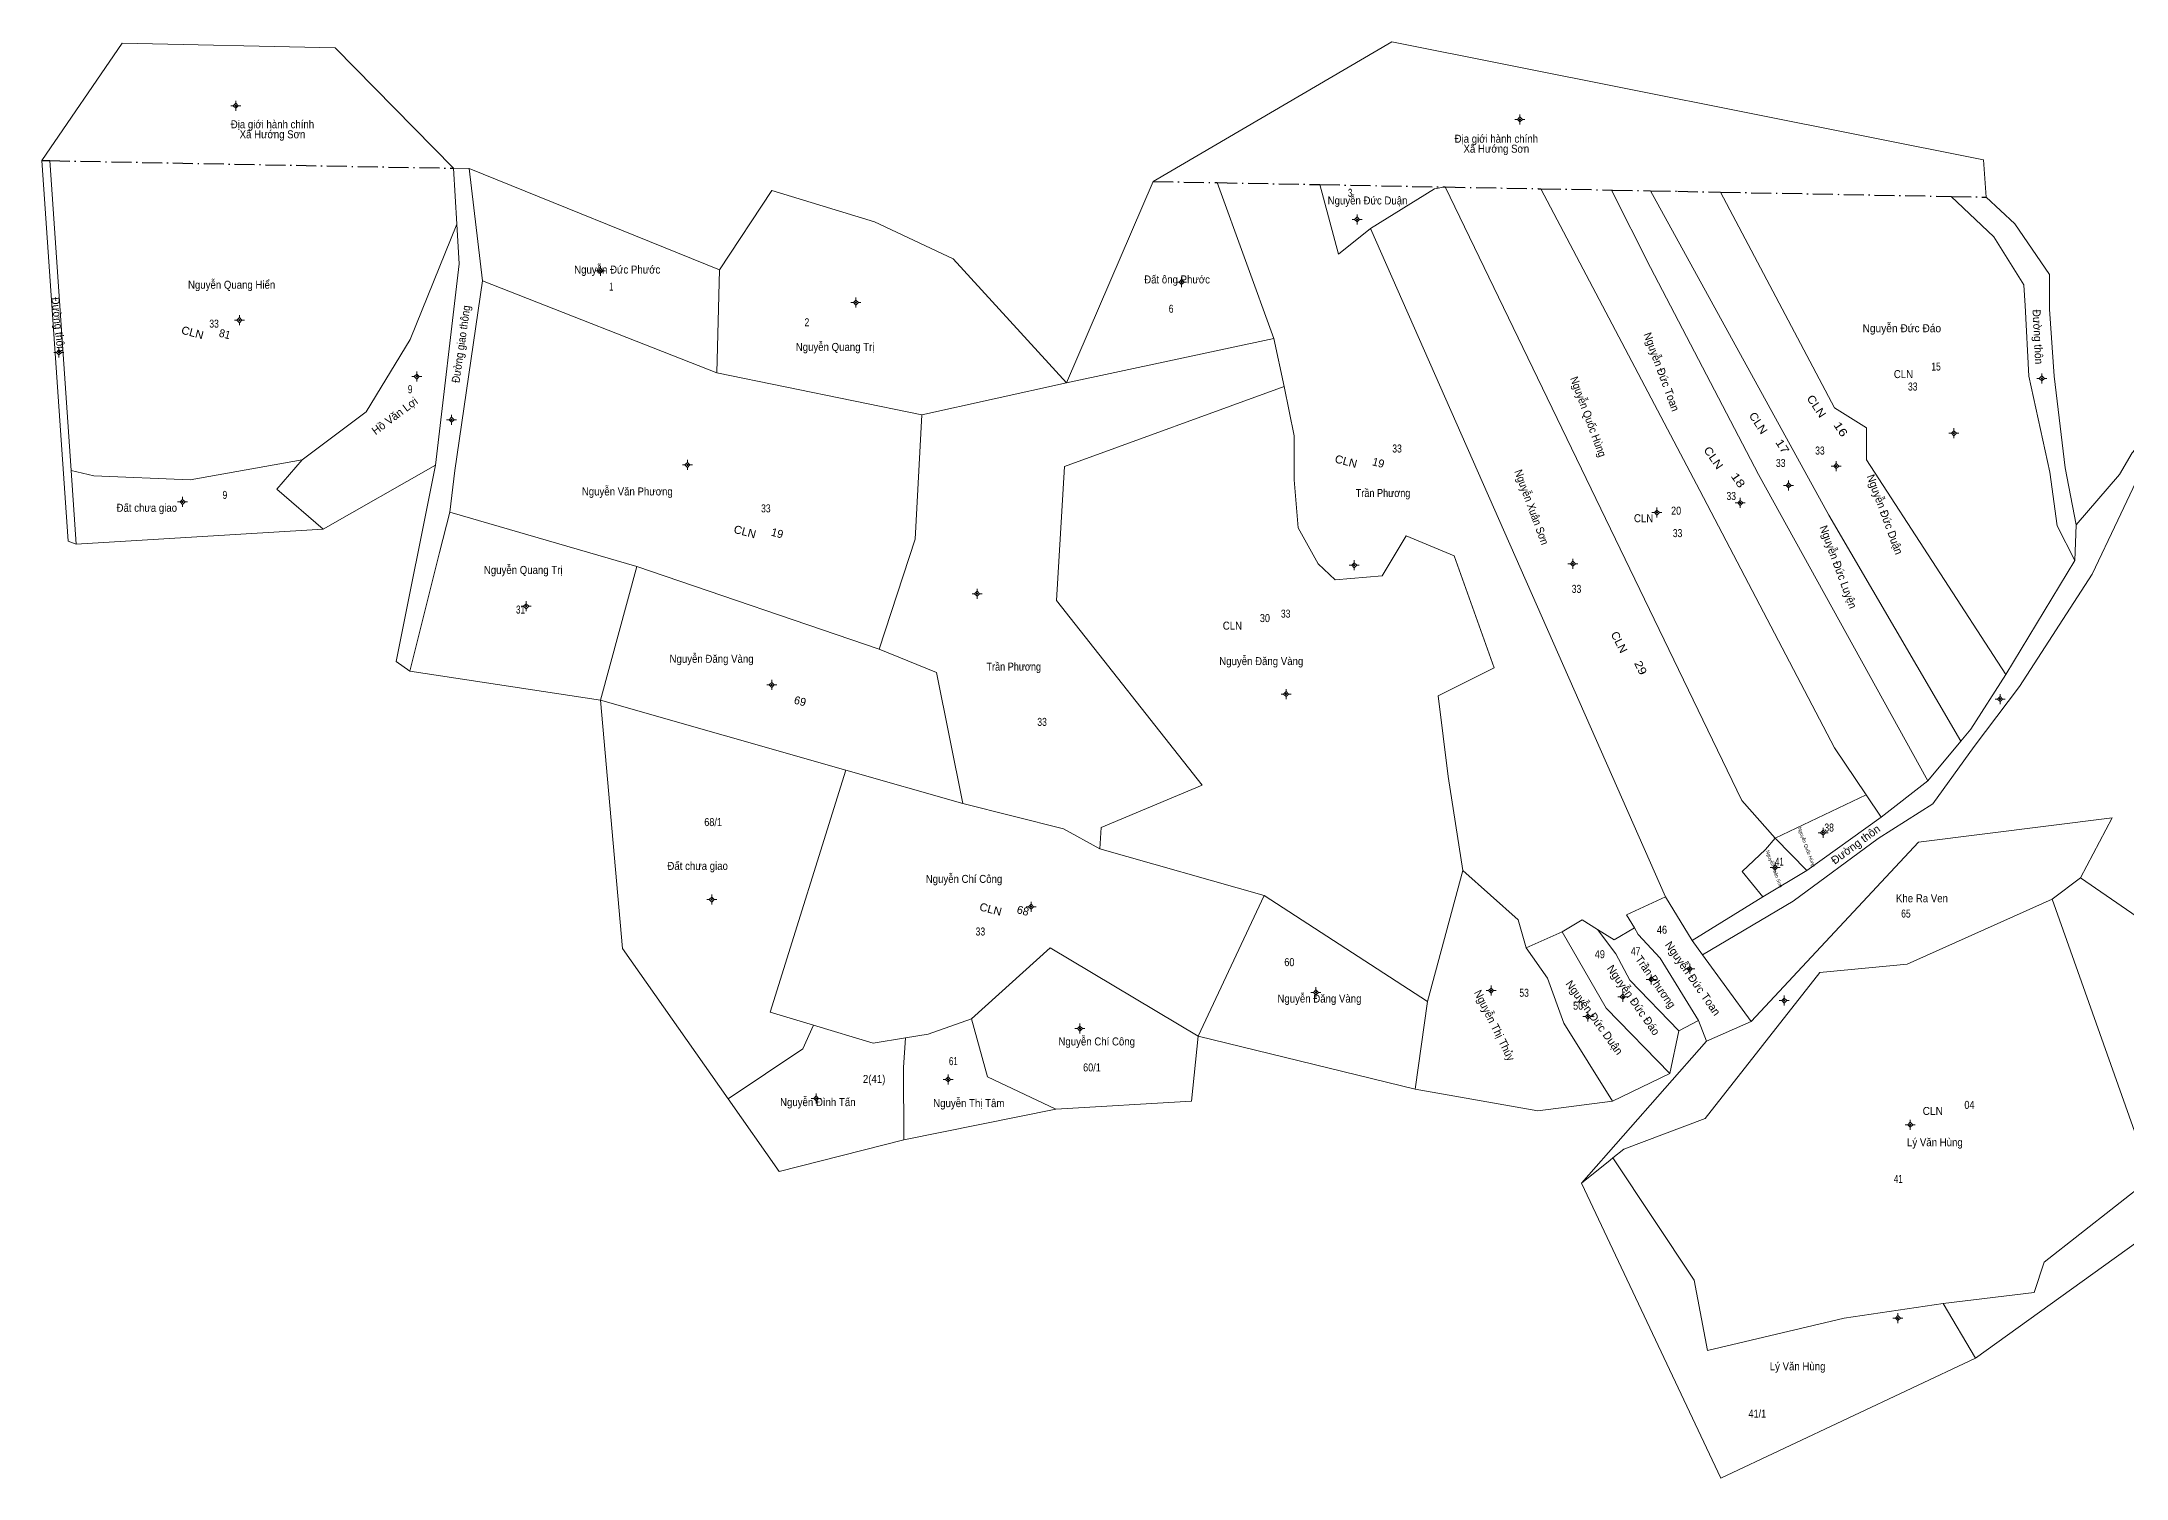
# Model space of a CAD drawing. Header units: metres. Extents: x 538455 to 541653, y 1847238 to 1851303.
# Drawn here: x 539109 to 539630, y 1850944 to 1851303 of the extents above; entities that cross this region are included whole.
import ezdxf
from ezdxf.enums import TextEntityAlignment as Align

# ---------------------------------------------------------------- set-up
doc = ezdxf.new("R2010")
doc.units = ezdxf.units.M
doc.linetypes.add('DOT_DASHED', pattern=[7.7, 5, -1.2, 0.3, -1.2])
for name, color, linetype in [('1', 7, 'Continuous'), ('2', 7, 'Continuous'), ('3', 7, 'Continuous'), ('4', 7, 'Continuous')]:
    doc.layers.add(name, color=color, linetype=linetype)
for name, color, linetype, lineweight in [('11', 7, 'Continuous', 13), ('22', 7, 'Continuous', 13), ('5', 7, 'Continuous', 13)]:
    doc.layers.add(name, color=color, linetype=linetype, lineweight=lineweight)

msp = doc.modelspace()

# ---------------------------------------------------------------- hatches: boundary and pattern name
at = {"layer": '11'}
for points in [[(539157.58, 1851287.44, 1), (539157.28, 1851287.44, 1)], [(539478.56, 1851284.02, 1), (539478.26, 1851284.02, 1)], [(539437.86, 1851259.03, 1), (539437.56, 1851259.03, 1)], [(539248.73, 1851246.21, 1), (539248.43, 1851246.21, 1)], [(539394, 1851243.38, 1), (539393.7, 1851243.38, 1)], [(539312.58, 1851238.24, 1), (539312.28, 1851238.24, 1)], [(539158.48, 1851233.86, 1), (539158.18, 1851233.86, 1)], [(539113.4, 1851225.82, 1), (539113.1, 1851225.82, 1)], [(539202.83, 1851219.78, 1), (539202.53, 1851219.78, 1)], [(539609.01, 1851219.3, 1), (539608.71, 1851219.3, 1)], [(539211.53, 1851208.98, 1), (539211.23, 1851208.98, 1)], [(539587.02, 1851205.6, 1), (539586.72, 1851205.6, 1)], [(539270.48, 1851197.69, 1), (539270.18, 1851197.69, 1)], [(539557.61, 1851197.42, 1), (539557.31, 1851197.42, 1)], [(539144.28, 1851188.44, 1), (539143.98, 1851188.44, 1)], [(539533.63, 1851188.19, 1), (539533.33, 1851188.19, 1)], [(539545.71, 1851192.57, 1), (539545.41, 1851192.57, 1)], [(539512.8, 1851185.8, 1), (539512.5, 1851185.8, 1)], [(539437.14, 1851172.62, 1), (539436.84, 1851172.62, 1)], [(539491.79, 1851173.02, 1), (539491.49, 1851173.02, 1)], [(539230.17, 1851162.4, 1), (539229.87, 1851162.4, 1)], [(539342.87, 1851165.52, 1), (539342.57, 1851165.52, 1)], [(539291.55, 1851142.72, 1), (539291.25, 1851142.72, 1)], [(539420.1, 1851140.45, 1), (539419.8, 1851140.45, 1)], [(539598.56, 1851139.21, 1), (539598.26, 1851139.21, 1)], [(539554.32, 1851105.81, 1), (539554.02, 1851105.81, 1)], [(539542.36, 1851097.14, 1), (539542.06, 1851097.14, 1)], [(539276.55, 1851089.1, 1), (539276.25, 1851089.1, 1)], [(539356.36, 1851087.32, 1), (539356.06, 1851087.32, 1)], [(539511.4, 1851069.14, 1), (539511.1, 1851069.14, 1)], [(539521, 1851071.78, 1), (539520.7, 1851071.78, 1)], [(539427.58, 1851065.92, 1), (539427.28, 1851065.92, 1)], [(539471.35, 1851066.34, 1), (539471.05, 1851066.34, 1)], [(539504.27, 1851064.82, 1), (539503.97, 1851064.82, 1)], [(539544.62, 1851063.86, 1), (539544.32, 1851063.86, 1)], [(539495.56, 1851059.86, 1), (539495.26, 1851059.86, 1)], [(539368.59, 1851056.86, 1), (539368.29, 1851056.86, 1)], [(539335.61, 1851044.16, 1), (539335.31, 1851044.16, 1)], [(539302.66, 1851039.42, 1), (539302.36, 1851039.42, 1)], [(539576.13, 1851032.83, 1), (539575.83, 1851032.83, 1)], [(539573.03, 1850984.53, 1), (539572.73, 1850984.53, 1)]]:
    msp.add_hatch(color=256, dxfattribs=at).paths.add_polyline_path(points)

# ---------------------------------------------------------------- linework, layer by layer
for p, q in [((539156.81, 1851287.44), (539156.18, 1851287.44)), ((539157.43, 1851288.69), (539157.43, 1851288.07)), ((539158.68, 1851287.44), (539158.06, 1851287.44)), ((539157.43, 1851286.81), (539157.43, 1851286.19)), ((539477.79, 1851284.02), (539477.16, 1851284.02)), ((539478.41, 1851285.27), (539478.41, 1851284.65)), ((539478.41, 1851283.39), (539478.41, 1851282.77)), ((539479.66, 1851284.02), (539479.03, 1851284.02)), ((539437.09, 1851259.03), (539436.46, 1851259.03)), ((539437.71, 1851260.28), (539437.71, 1851259.65)), ((539437.71, 1851258.41), (539437.71, 1851257.78)), ((539438.96, 1851259.03), (539438.33, 1851259.03)), ((539247.95, 1851246.21), (539247.33, 1851246.21)), ((539248.58, 1851247.46), (539248.58, 1851246.83)), ((539248.58, 1851245.59), (539248.58, 1851244.96)), ((539249.83, 1851246.21), (539249.2, 1851246.21)), ((539393.23, 1851243.38), (539392.6, 1851243.38)), ((539393.85, 1851244.63), (539393.85, 1851244.01)), ((539393.85, 1851242.75), (539393.85, 1851242.13)), ((539395.1, 1851243.38), (539394.47, 1851243.38)), ((539158.33, 1851235.11), (539158.33, 1851234.49)), ((539311.81, 1851238.24), (539311.18, 1851238.24)), ((539312.43, 1851239.49), (539312.43, 1851238.87)), ((539312.43, 1851237.61), (539312.43, 1851236.99)), ((539313.68, 1851238.24), (539313.06, 1851238.24)), ((539157.7, 1851233.86), (539157.08, 1851233.86)), ((539158.33, 1851233.23), (539158.33, 1851232.61)), ((539159.58, 1851233.86), (539158.95, 1851233.86)), ((539112.63, 1851225.82), (539112, 1851225.82)), ((539113.25, 1851227.07), (539113.25, 1851226.45)), ((539113.25, 1851225.19), (539113.25, 1851224.57)), ((539114.5, 1851225.82), (539113.87, 1851225.82)), ((539202.06, 1851219.78), (539201.43, 1851219.78)), ((539202.68, 1851221.03), (539202.68, 1851220.41)), ((539203.93, 1851219.78), (539203.31, 1851219.78)), ((539608.86, 1851220.55), (539608.86, 1851219.93)), ((539202.68, 1851219.15), (539202.68, 1851218.53)), ((539608.23, 1851219.3), (539607.61, 1851219.3)), ((539608.86, 1851218.67), (539608.86, 1851218.05)), ((539610.11, 1851219.3), (539609.49, 1851219.3)), ((539211.38, 1851210.23), (539211.38, 1851209.61)), ((539210.75, 1851208.98), (539210.13, 1851208.98)), ((539211.38, 1851208.35), (539211.38, 1851207.73)), ((539212.63, 1851208.98), (539212.01, 1851208.98)), ((539586.25, 1851205.6), (539585.62, 1851205.6)), ((539586.87, 1851206.85), (539586.87, 1851206.23)), ((539586.87, 1851204.97), (539586.87, 1851204.35)), ((539588.12, 1851205.6), (539587.49, 1851205.6)), ((539270.33, 1851198.94), (539270.33, 1851198.31)), ((539557.46, 1851198.67), (539557.46, 1851198.05)), ((539269.7, 1851197.69), (539269.08, 1851197.69)), ((539270.33, 1851197.07), (539270.33, 1851196.44)), ((539271.58, 1851197.69), (539270.95, 1851197.69)), ((539545.56, 1851193.82), (539545.56, 1851193.19)), ((539556.83, 1851197.42), (539556.21, 1851197.42)), ((539557.46, 1851196.79), (539557.46, 1851196.17)), ((539558.71, 1851197.42), (539558.09, 1851197.42)), ((539143.51, 1851188.44), (539142.88, 1851188.44)), ((539144.13, 1851189.69), (539144.13, 1851189.07)), ((539145.38, 1851188.44), (539144.75, 1851188.44)), ((539533.48, 1851189.44), (539533.48, 1851188.81)), ((539544.94, 1851192.57), (539544.31, 1851192.57)), ((539545.56, 1851191.95), (539545.56, 1851191.32)), ((539546.81, 1851192.57), (539546.19, 1851192.57)), ((539144.13, 1851187.81), (539144.13, 1851187.19)), ((539512.03, 1851185.8), (539511.4, 1851185.8)), ((539512.65, 1851187.05), (539512.65, 1851186.43)), ((539512.65, 1851185.17), (539512.65, 1851184.55)), ((539513.9, 1851185.8), (539513.27, 1851185.8)), ((539532.85, 1851188.19), (539532.23, 1851188.19)), ((539533.48, 1851187.57), (539533.48, 1851186.94)), ((539534.73, 1851188.19), (539534.11, 1851188.19)), ((539436.37, 1851172.62), (539435.74, 1851172.62)), ((539436.99, 1851173.87), (539436.99, 1851173.25)), ((539438.24, 1851172.62), (539437.61, 1851172.62)), ((539491.01, 1851173.02), (539490.39, 1851173.02)), ((539491.64, 1851174.27), (539491.64, 1851173.65)), ((539492.89, 1851173.02), (539492.27, 1851173.02)), ((539436.99, 1851171.99), (539436.99, 1851171.37)), ((539491.64, 1851172.39), (539491.64, 1851171.77)), ((539229.39, 1851162.4), (539228.77, 1851162.4)), ((539230.02, 1851163.65), (539230.02, 1851163.03)), ((539231.27, 1851162.4), (539230.65, 1851162.4)), ((539342.09, 1851165.52), (539341.47, 1851165.52)), ((539342.72, 1851166.77), (539342.72, 1851166.15)), ((539342.72, 1851164.89), (539342.72, 1851164.27)), ((539343.97, 1851165.52), (539343.35, 1851165.52)), ((539230.02, 1851161.77), (539230.02, 1851161.15)), ((539290.77, 1851142.72), (539290.15, 1851142.72)), ((539291.4, 1851143.97), (539291.4, 1851143.35)), ((539291.4, 1851142.09), (539291.4, 1851141.47)), ((539292.65, 1851142.72), (539292.03, 1851142.72)), ((539419.95, 1851141.7), (539419.95, 1851141.07)), ((539419.32, 1851140.45), (539418.7, 1851140.45)), ((539419.95, 1851139.83), (539419.95, 1851139.2)), ((539421.2, 1851140.45), (539420.57, 1851140.45)), ((539597.79, 1851139.21), (539597.16, 1851139.21)), ((539598.41, 1851140.46), (539598.41, 1851139.83)), ((539598.41, 1851138.59), (539598.41, 1851137.96)), ((539599.66, 1851139.21), (539599.03, 1851139.21)), ((539553.55, 1851105.81), (539552.92, 1851105.81)), ((539554.17, 1851107.06), (539554.17, 1851106.43)), ((539554.17, 1851105.19), (539554.17, 1851104.56)), ((539555.42, 1851105.81), (539554.8, 1851105.81)), ((539541.59, 1851097.14), (539540.96, 1851097.14)), ((539542.21, 1851098.39), (539542.21, 1851097.77)), ((539542.21, 1851096.51), (539542.21, 1851095.89)), ((539543.46, 1851097.14), (539542.83, 1851097.14)), ((539276.4, 1851090.35), (539276.4, 1851089.73)), ((539275.77, 1851089.1), (539275.15, 1851089.1)), ((539276.4, 1851088.47), (539276.4, 1851087.85)), ((539277.65, 1851089.1), (539277.03, 1851089.1)), ((539355.59, 1851087.32), (539354.96, 1851087.32)), ((539356.21, 1851088.57), (539356.21, 1851087.95)), ((539356.21, 1851086.69), (539356.21, 1851086.07)), ((539357.46, 1851087.32), (539356.83, 1851087.32)), ((539510.63, 1851069.14), (539510, 1851069.14)), ((539511.25, 1851070.39), (539511.25, 1851069.77)), ((539511.25, 1851068.51), (539511.25, 1851067.89)), ((539512.5, 1851069.14), (539511.87, 1851069.14)), ((539520.23, 1851071.78), (539519.6, 1851071.78)), ((539520.85, 1851073.03), (539520.85, 1851072.41)), ((539520.85, 1851071.15), (539520.85, 1851070.53)), ((539522.1, 1851071.78), (539521.47, 1851071.78)), ((539426.81, 1851065.92), (539426.18, 1851065.92)), ((539427.43, 1851067.17), (539427.43, 1851066.55)), ((539427.43, 1851065.29), (539427.43, 1851064.67)), ((539428.68, 1851065.92), (539428.06, 1851065.92)), ((539470.57, 1851066.34), (539469.95, 1851066.34)), ((539471.2, 1851067.59), (539471.2, 1851066.97)), ((539471.2, 1851065.71), (539471.2, 1851065.09)), ((539472.45, 1851066.34), (539471.82, 1851066.34)), ((539503.49, 1851064.82), (539502.87, 1851064.82)), ((539504.12, 1851066.07), (539504.12, 1851065.45)), ((539504.12, 1851064.19), (539504.12, 1851063.57)), ((539505.37, 1851064.82), (539504.75, 1851064.82)), ((539543.85, 1851063.86), (539543.22, 1851063.86)), ((539544.47, 1851065.11), (539544.47, 1851064.49)), ((539544.47, 1851063.23), (539544.47, 1851062.61)), ((539545.72, 1851063.86), (539545.09, 1851063.86)), ((539368.44, 1851058.11), (539368.44, 1851057.49)), ((539494.79, 1851059.86), (539494.16, 1851059.86)), ((539495.41, 1851061.11), (539495.41, 1851060.49)), ((539495.41, 1851059.23), (539495.41, 1851058.61)), ((539496.66, 1851059.86), (539496.03, 1851059.86)), ((539367.81, 1851056.86), (539367.19, 1851056.86)), ((539368.44, 1851056.23), (539368.44, 1851055.61)), ((539369.69, 1851056.86), (539369.06, 1851056.86)), ((539334.83, 1851044.16), (539334.21, 1851044.16)), ((539335.46, 1851045.41), (539335.46, 1851044.79)), ((539335.46, 1851043.53), (539335.46, 1851042.91)), ((539336.71, 1851044.16), (539336.09, 1851044.16)), ((539301.89, 1851039.42), (539301.26, 1851039.42)), ((539302.51, 1851040.67), (539302.51, 1851040.05)), ((539302.51, 1851038.79), (539302.51, 1851038.17)), ((539303.76, 1851039.42), (539303.13, 1851039.42)), ((539575.35, 1851032.83), (539574.73, 1851032.83)), ((539575.98, 1851034.08), (539575.98, 1851033.45)), ((539575.98, 1851032.21), (539575.98, 1851031.58)), ((539577.23, 1851032.83), (539576.61, 1851032.83)), ((539572.88, 1850985.78), (539572.88, 1850985.15)), ((539572.25, 1850984.53), (539571.63, 1850984.53)), ((539572.88, 1850983.91), (539572.88, 1850983.28)), ((539574.13, 1850984.53), (539573.51, 1850984.53))]:
    msp.add_line(p, q, dxfattribs=at)
for points in [[(539157.43, 1851288.07), (539156.81, 1851287.44), (539157.43, 1851286.81), (539158.06, 1851287.44)], [(539478.41, 1851284.65), (539477.79, 1851284.02), (539478.41, 1851283.39), (539479.03, 1851284.02)], [(539437.71, 1851259.65), (539437.09, 1851259.03), (539437.71, 1851258.41), (539438.33, 1851259.03)], [(539248.58, 1851246.83), (539247.95, 1851246.21), (539248.58, 1851245.59), (539249.2, 1851246.21)], [(539393.85, 1851244.01), (539393.23, 1851243.38), (539393.85, 1851242.75), (539394.47, 1851243.38)], [(539312.43, 1851238.87), (539311.81, 1851238.24), (539312.43, 1851237.61), (539313.06, 1851238.24)], [(539158.33, 1851234.49), (539157.7, 1851233.86), (539158.33, 1851233.23), (539158.95, 1851233.86)], [(539113.25, 1851226.45), (539112.63, 1851225.82), (539113.25, 1851225.19), (539113.87, 1851225.82)], [(539202.68, 1851220.41), (539202.06, 1851219.78), (539202.68, 1851219.15), (539203.31, 1851219.78)], [(539608.86, 1851219.93), (539608.23, 1851219.3), (539608.86, 1851218.67), (539609.49, 1851219.3)], [(539211.38, 1851209.61), (539210.75, 1851208.98), (539211.38, 1851208.35), (539212.01, 1851208.98)], [(539586.87, 1851206.23), (539586.25, 1851205.6), (539586.87, 1851204.97), (539587.49, 1851205.6)], [(539270.33, 1851198.31), (539269.7, 1851197.69), (539270.33, 1851197.07), (539270.95, 1851197.69)], [(539557.46, 1851198.05), (539556.83, 1851197.42), (539557.46, 1851196.79), (539558.09, 1851197.42)], [(539144.13, 1851189.07), (539143.51, 1851188.44), (539144.13, 1851187.81), (539144.75, 1851188.44)], [(539533.48, 1851188.81), (539532.85, 1851188.19), (539533.48, 1851187.57), (539534.11, 1851188.19)], [(539545.56, 1851193.19), (539544.94, 1851192.57), (539545.56, 1851191.95), (539546.19, 1851192.57)], [(539512.65, 1851186.43), (539512.03, 1851185.8), (539512.65, 1851185.17), (539513.27, 1851185.8)], [(539436.99, 1851173.25), (539436.37, 1851172.62), (539436.99, 1851171.99), (539437.61, 1851172.62)], [(539491.64, 1851173.65), (539491.01, 1851173.02), (539491.64, 1851172.39), (539492.27, 1851173.02)], [(539230.02, 1851163.03), (539229.39, 1851162.4), (539230.02, 1851161.77), (539230.65, 1851162.4)], [(539342.72, 1851166.15), (539342.09, 1851165.52), (539342.72, 1851164.89), (539343.35, 1851165.52)], [(539291.4, 1851143.35), (539290.77, 1851142.72), (539291.4, 1851142.09), (539292.03, 1851142.72)], [(539419.95, 1851141.07), (539419.32, 1851140.45), (539419.95, 1851139.83), (539420.57, 1851140.45)], [(539598.41, 1851139.83), (539597.79, 1851139.21), (539598.41, 1851138.59), (539599.03, 1851139.21)], [(539554.17, 1851106.43), (539553.55, 1851105.81), (539554.17, 1851105.19), (539554.8, 1851105.81)], [(539542.21, 1851097.77), (539541.59, 1851097.14), (539542.21, 1851096.51), (539542.83, 1851097.14)], [(539276.4, 1851089.73), (539275.77, 1851089.1), (539276.4, 1851088.47), (539277.03, 1851089.1)], [(539356.21, 1851087.95), (539355.59, 1851087.32), (539356.21, 1851086.69), (539356.83, 1851087.32)], [(539511.25, 1851069.77), (539510.63, 1851069.14), (539511.25, 1851068.51), (539511.87, 1851069.14)], [(539520.85, 1851072.41), (539520.23, 1851071.78), (539520.85, 1851071.15), (539521.47, 1851071.78)], [(539427.43, 1851066.55), (539426.81, 1851065.92), (539427.43, 1851065.29), (539428.06, 1851065.92)], [(539471.2, 1851066.97), (539470.57, 1851066.34), (539471.2, 1851065.71), (539471.82, 1851066.34)], [(539504.12, 1851065.45), (539503.49, 1851064.82), (539504.12, 1851064.19), (539504.75, 1851064.82)], [(539544.47, 1851064.49), (539543.85, 1851063.86), (539544.47, 1851063.23), (539545.09, 1851063.86)], [(539495.41, 1851060.49), (539494.79, 1851059.86), (539495.41, 1851059.23), (539496.03, 1851059.86)], [(539368.44, 1851057.49), (539367.81, 1851056.86), (539368.44, 1851056.23), (539369.06, 1851056.86)], [(539335.46, 1851044.79), (539334.83, 1851044.16), (539335.46, 1851043.53), (539336.09, 1851044.16)], [(539302.51, 1851040.05), (539301.89, 1851039.42), (539302.51, 1851038.79), (539303.13, 1851039.42)], [(539575.98, 1851033.45), (539575.35, 1851032.83), (539575.98, 1851032.21), (539576.61, 1851032.83)], [(539572.88, 1850985.15), (539572.25, 1850984.53), (539572.88, 1850983.91), (539573.51, 1850984.53)]]:
    msp.add_lwpolyline(points, close=True, dxfattribs=at)
for centre in [(539157.43, 1851287.44), (539478.41, 1851284.02), (539437.71, 1851259.03), (539248.58, 1851246.21), (539393.85, 1851243.38), (539312.43, 1851238.24), (539158.33, 1851233.86), (539113.25, 1851225.82), (539202.68, 1851219.78), (539608.86, 1851219.3), (539211.38, 1851208.98), (539586.87, 1851205.6), (539270.33, 1851197.69), (539557.46, 1851197.42), (539144.13, 1851188.44), (539533.48, 1851188.19), (539545.56, 1851192.57), (539512.65, 1851185.8), (539436.99, 1851172.62), (539491.64, 1851173.02), (539230.02, 1851162.4), (539342.72, 1851165.52), (539291.4, 1851142.72), (539419.95, 1851140.45), (539598.41, 1851139.21), (539554.17, 1851105.81), (539542.21, 1851097.14), (539276.4, 1851089.1), (539356.21, 1851087.32), (539511.25, 1851069.14), (539520.85, 1851071.78), (539427.43, 1851065.92), (539471.2, 1851066.34), (539504.12, 1851064.82), (539544.47, 1851063.86), (539495.41, 1851059.86), (539368.44, 1851056.86), (539335.46, 1851044.16), (539302.51, 1851039.42), (539575.98, 1851032.83), (539572.88, 1850984.53)]:
    msp.add_circle(centre, 0.15, dxfattribs=at)
at = {"layer": '22'}
msp.add_line((539617.11, 1851173.83), (539617.42, 1851182.74), dxfattribs=at)
for points in [[(539108.93, 1851273.76), (539115.51, 1851178.64), (539117.57, 1851177.89), (539116.3, 1851196.27), (539110.94, 1851273.72)], [(539586.16, 1851264.77), (539596.88, 1851254.67), (539604.32, 1851242.73)], [(539617.42, 1851182.74), (539614.72, 1851197), (539611.91, 1851219.91), (539610.74, 1851236.62), (539610.81, 1851245.29), (539602.15, 1851257.94), (539594.93, 1851264.61)], [(539617.11, 1851173.83), (539612.67, 1851182.46), (539610.89, 1851195.85), (539605.6, 1851219.9), (539604.72, 1851237.5), (539604.33, 1851242.59)], [(539636.22, 1851200.48), (539632.36, 1851193.42), (539627.84, 1851183.89), (539621.46, 1851170.37), (539603.26, 1851142.36), (539591.92, 1851127.35), (539581.59, 1851112.99), (539567.97, 1851104.32), (539546.69, 1851088.66), (539524.05, 1851075.3)], [(539633.58, 1851203.12), (539631.43, 1851200.75), (539628.24, 1851195.3), (539617.42, 1851182.74)], [(539521.42, 1851078.89), (539539.16, 1851089.8), (539550.15, 1851096.4), (539568.73, 1851109.68), (539580.34, 1851118.77), (539588.62, 1851128.65), (539591.13, 1851131.65), (539599.85, 1851145.34), (539617.11, 1851173.83)]]:
    msp.add_lwpolyline(points, dxfattribs=at)
msp.add_lwpolyline([(539197.49, 1851148.62), (539207.38, 1851197.66), (539213.3, 1851247.96), (539212.72, 1851257.89), (539211.9, 1851271.82), (539215.79, 1851271.74), (539219.13, 1851243.69), (539212.2, 1851196.28), (539210.95, 1851185.91), (539208.4, 1851175.78), (539200.95, 1851146.15)], close=True, dxfattribs=at)
at = {"layer": '5'}
for p, q in [((539215.79, 1851271.74), (539278.34, 1851246.45)), ((539402.75, 1851268.23), (539416.94, 1851229.26)), ((539514.82, 1851089.8), (539441.02, 1851256.75)), ((539219.13, 1851243.69), (539277.64, 1851220.68)), ((539604.32, 1851242.73), (539604.33, 1851242.59)), ((539365.08, 1851218.23), (539416.94, 1851229.26)), ((539416.94, 1851229.26), (539419.51, 1851217.28)), ((539365.08, 1851218.23), (539328.93, 1851210.21)), ((539257.7, 1851172.29), (539210.95, 1851185.91)), ((539179.31, 1851181.67), (539117.57, 1851177.89)), ((539248.58, 1851138.9), (539257.7, 1851172.29)), ((539257.7, 1851172.29), (539318.25, 1851151.69)), ((539200.95, 1851146.15), (539248.58, 1851138.9)), ((539248.58, 1851138.9), (539309.96, 1851121.45)), ((539309.96, 1851121.45), (539339.18, 1851113.14)), ((539564.97, 1851115.23), (539568.73, 1851109.68)), ((539414.46, 1851090.11), (539373.42, 1851101.78)), ((539464.1, 1851096.38), (539455.28, 1851063.62)), ((539611.42, 1851089.21), (539618.5, 1851094.53)), ((539414.46, 1851090.11), (539455.28, 1851063.62)), ((539480, 1851077), (539489, 1851081)), ((539452.23, 1851041.72), (539455.28, 1851063.62)), ((539518.09, 1851056.28), (539523.04, 1851058.89)), ((539525.04, 1851053.76), (539523.04, 1851058.89)), ((539536.23, 1851058.62), (539525.04, 1851053.76)), ((539525.04, 1851053.76), (539493.77, 1851018.2)), ((539515.89, 1851045.64), (539518.09, 1851056.28)), ((539501.53, 1851038.73), (539515.89, 1851045.64)), ((539324.43, 1851029.07), (539362.43, 1851036.71)), ((539592.27, 1850974.5), (539584.23, 1850988.16))]:
    msp.add_line(p, q, dxfattribs=at)
for points in [[(539108.93, 1851273.76), (539129.04, 1851303.05), (539182.31, 1851301.9), (539211.9, 1851271.82)], [(539365.08, 1851218.23), (539386.72, 1851268.53), (539446.36, 1851303.44), (539594.29, 1851273.91), (539594.93, 1851264.61)], [(539428.38, 1851267.74), (539433.06, 1851250.32), (539441.02, 1851256.75)], [(539542.17, 1851104.47), (539533.85, 1851113.84), (539459.75, 1851267.14), (539457.06, 1851266.7), (539441.02, 1851256.75)], [(539564.97, 1851115.23), (539557, 1851127), (539523.34, 1851191.33), (539483.63, 1851266.71)], [(539580.34, 1851118.77), (539538.05, 1851195.29), (539511.05, 1851247.02), (539501.27, 1851266.38)], [(539278.34, 1851246.45), (539291.45, 1851266.27), (539317.09, 1851258.42), (539336.73, 1851249.16), (539365.08, 1851218.23)], [(539588.62, 1851128.65), (539555.65, 1851185.16), (539511.06, 1851266.19)], [(539528.54, 1851265.86), (539557, 1851212), (539565, 1851207), (539565, 1851199), (539599.85, 1851145.34)], [(539174, 1851199), (539190, 1851211), (539201, 1851229), (539212.72, 1851257.89)], [(539278.34, 1851246.45), (539277.64, 1851220.68), (539328.93, 1851210.21)], [(539419.51, 1851217.28), (539364.61, 1851197.28), (539362.56, 1851163.84), (539398.96, 1851117.68), (539373.76, 1851107.14), (539373.42, 1851101.78)], [(539419.51, 1851217.28), (539422, 1851205), (539422, 1851194), (539423, 1851182), (539428, 1851173), (539432.19, 1851169.02), (539444, 1851170), (539450, 1851180), (539462, 1851175), (539472, 1851147), (539458, 1851140), (539460.47, 1851119.82), (539464.1, 1851096.38)], [(539318.25, 1851151.69), (539327.26, 1851179.17), (539328.93, 1851210.21)], [(539116.3, 1851196.27), (539122, 1851195), (539146, 1851194), (539174, 1851199)], [(539174, 1851199), (539167.73, 1851191.62), (539179.31, 1851181.67), (539207.38, 1851197.66)], [(539318.25, 1851151.69), (539332.55, 1851145.86), (539339.18, 1851113.14)], [(539248.58, 1851138.9), (539254.06, 1851076.91), (539280.48, 1851039.29)], [(539309.96, 1851121.45), (539291, 1851061), (539301.87, 1851057.71)], [(539339.18, 1851113.14), (539364.36, 1851106.78), (539373.42, 1851101.78)], [(539564.97, 1851115.23), (539542.17, 1851104.47), (539550.15, 1851096.4)], [(539536.23, 1851058.62), (539577.99, 1851103.43), (539626.46, 1851109.53), (539618.5, 1851094.53)], [(539542.17, 1851104.47), (539539.77, 1851101.59), (539533.93, 1851096.15), (539539.16, 1851089.8)], [(539464.1, 1851096.38), (539478, 1851084), (539480, 1851077)], [(539618.5, 1851094.53), (539668.54, 1851060.11), (539662.14, 1851024.73), (539592.27, 1850974.5)], [(539414.46, 1851090.11), (539398, 1851055), (539452.23, 1851041.72)], [(539501.62, 1851024.55), (539504.36, 1851026.74), (539524.67, 1851034.4), (539553.34, 1851070.89), (539575.18, 1851072.97), (539611.42, 1851089.21)], [(539514.82, 1851089.8), (539505.02, 1851085.29), (539507.01, 1851082)], [(539514.82, 1851089.8), (539521.42, 1851078.89), (539524.05, 1851075.3), (539536.23, 1851058.62)], [(539584.23, 1850988.16), (539606.92, 1850990.96), (539609.41, 1850998.52), (539636.2, 1851019.48), (539611.42, 1851089.21)], [(539489, 1851081), (539494, 1851084), (539497.81, 1851081.62)], [(539515.89, 1851045.64), (539500, 1851062), (539489, 1851081)], [(539497.81, 1851081.62), (539502, 1851079), (539507.01, 1851082)], [(539497.81, 1851081.62), (539502.37, 1851075.56), (539505.89, 1851068.95), (539518.09, 1851056.28)], [(539507.01, 1851082), (539508, 1851080.36), (539513.43, 1851074.44), (539523.04, 1851058.89)], [(539398, 1851055), (539361, 1851077), (539341.34, 1851059.26)], [(539480, 1851077), (539485.27, 1851069.43), (539489.36, 1851058.19), (539501.53, 1851038.73)], [(539324.83, 1851054.55), (539330.46, 1851055.5), (539341.34, 1851059.26)], [(539362.43, 1851036.71), (539345.3, 1851044.78), (539341.34, 1851059.26)], [(539280.48, 1851039.29), (539299.18, 1851051.83), (539301.87, 1851057.71)], [(539301.87, 1851057.71), (539316.79, 1851053.2), (539324.83, 1851054.55)], [(539324.43, 1851029.07), (539324.3, 1851047.16), (539324.83, 1851054.55)], [(539362.43, 1851036.71), (539396.33, 1851038.76), (539398, 1851055)], [(539280.48, 1851039.29), (539293.23, 1851021.13), (539324.43, 1851029.07)], [(539452.23, 1851041.72), (539482.87, 1851036.31), (539501.53, 1851038.73)], [(539493.77, 1851018.2), (539500.93, 1851024), (539501.62, 1851024.55)], [(539584.23, 1850988.16), (539559.45, 1850984.54), (539525.26, 1850976.45), (539522, 1850994), (539501.62, 1851024.55)], [(539592.27, 1850974.5), (539528.62, 1850944.5), (539493.77, 1851018.2)]]:
    msp.add_lwpolyline(points, dxfattribs=at)
at = {"layer": '5', "linetype": 'DOT_DASHED', "lineweight": 25}
for points in [[(539108.93, 1851273.76), (539110.94, 1851273.72), (539211.9, 1851271.82)], [(539386.72, 1851268.53), (539402.75, 1851268.23), (539428.38, 1851267.74), (539459.75, 1851267.14), (539482.96, 1851266.72), (539483.63, 1851266.71), (539501.27, 1851266.38), (539501.56, 1851266.37), (539511.06, 1851266.19), (539517.87, 1851266.06), (539528.54, 1851265.86), (539586.16, 1851264.77), (539594.93, 1851264.61)]]:
    msp.add_lwpolyline(points, dxfattribs=at)

# ---------------------------------------------------------------- texts
at = {"layer": '1'}
for s, width, p in [('Địa giới hành chính', 0.9, (539166.605, 1851281.81)), ('Xã Hướng Sơn', 0.9, (539166.61, 1851279.31)), ('Địa giới hành chính', 0.9, (539472.505, 1851278.21)), ('Xã Hướng Sơn', 0.9, (539472.51, 1851275.71)), ('Nguyễn Đức Duận', 0.9, (539440.32, 1851262.77)), ('Nguyễn Đức Phước', 0.9, (539252.785, 1851245.51)), ('Nguyễn Quang Hiển', 0.9, (539156.405, 1851241.72)), ('Đất ông Phước', 0.9, (539392.715, 1851243.04)), ('Nguyễn Đức Đáo', 0.95, (539573.86, 1851230.85)), ('Nguyễn Quang Trị', 0.9, (539307.235, 1851226.18)), ('Đất chưa giao', 0.9, (539135.2, 1851185.99)), ('Nguyễn Văn Phương', 0.9, (539255.3, 1851190.07)), ('Trần Phương', 0.85, (539444.2, 1851189.68)), ('Nguyễn Quang Trị', 0.9, (539229.285, 1851170.46)), ('Nguyễn Đăng Vàng', 0.9, (539276.37, 1851148.26)), ('Trần Phương', 0.85, (539351.89, 1851146.3)), ('Nguyễn Đăng Vàng', 0.9, (539413.76, 1851147.68)), ('Đất chưa giao', 0.9, (539272.89, 1851096.51)), ('Nguyễn Chí Công', 0.9, (539339.455, 1851093.26)), ('Khe Ra Ven', 0.9, (539578.9, 1851088.42)), ('Nguyễn Đăng Vàng', 0.9, (539428.3, 1851063.36)), ('Nguyễn Chí Công', 0.9, (539372.635, 1851052.65)), ('Nguyễn Đình Tấn', 0.9, (539302.92, 1851037.49)), ('Nguyễn Thị Tâm', 0.9, (539340.66, 1851037.24)), ('Lý Văn Hùng', 0.9, (539582.125, 1851027.47)), ('Lý Văn Hùng', 0.9, (539547.815, 1850971.48))]:
    msp.add_text(s, height=2, dxfattribs=dict(at, width=width)).set_placement(p, align=Align.CENTER)
for s, height, rotation, width, p in [('Đường thôn', 2, 276.195, 0.95, (539112.082, 1851232.678)), ('Đường giao thông', 2, 81.922, 0.9, (539214.711, 1851227.759)), ('Đường thôn', 2, 272.862, 0.95, (539606.863, 1851229.65)), ('Nguyễn Đức Toan', 2, 290.225, 0.95, (539512.868, 1851220.611)), ('Nguyễn Quốc Hùng', 2, 290.225, 0.9, (539494.574, 1851209.401)), ('Nguyễn Xuân Sơn', 2, 290.225, 0.9, (539480.408, 1851186.806)), ('Nguyễn Đức Duận', 2, 290.225, 0.95, (539568.687, 1851184.991)), ('Nguyễn Đức Luyện', 2, 290.225, 0.95, (539557.048, 1851171.861)), ('Nguyễn Quốc Hùng', 0.87, 290.225, 0.9, (539549.664, 1851102.085)), ('Nguyễn Xuân Sơn', 0.87, 290.225, 0.9, (539541.562, 1851096.61)), ('Trần Phương', 2, 304.992, 0.95, (539511.51, 1851067.973)), ('Nguyễn Thị Thủy', 2, 296.455, 0.95, (539471.169, 1851057.22))]:
    msp.add_text(s, height=height, rotation=rotation, dxfattribs=dict(at, width=width)).set_placement(p, align=Align.CENTER)
for s, rotation, p in [('Hồ Văn Lợi', 36.87, (539197.77, 1851209.155)), ('Đường thôn', 36.349, (539562.902, 1851102.055)), ('Nguyễn Đức Toan', 304.992, (539520.813, 1851068.823)), ('Nguyễn Đức Duận', 305.993, (539496.206, 1851059.038)), ('Nguyễn Đức Đáo', 304.992, (539505.963, 1851063.413))]:
    msp.add_text(s, height=2, rotation=rotation, dxfattribs=at).set_placement(p, align=Align.CENTER)
at = {"layer": '2'}
for s, width, p in [('3', 0.75, (539435.97, 1851264.69)), ('1', 0.65, (539251.295, 1851241.27)), ('6', 0.8, (539391.22, 1851235.72)), ('2', 0.8, (539300.19, 1851232.34)), ('15', 0.8, (539582.42, 1851221.28)), ('9', 0.8, (539201.02, 1851215.61)), ('9', 0.8, (539154.72, 1851189.2)), ('20', 0.85, (539517.45, 1851185.27)), ('31', 0.75, (539228.61, 1851160.56)), ('30', 0.85, (539414.67, 1851158.43)), ('33', 0.8, (539358.975, 1851132.49)), ('68/1', 0.85, (539276.75, 1851107.46)), ('38', 0.8, (539555.695, 1851106.09)), ('41', 0.75, (539543.27, 1851097.58)), ('65', 0.8, (539574.89, 1851084.6)), ('46', 0.85, (539513.915, 1851080.57)), ('60', 0.85, (539420.78, 1851072.46)), ('49', 0.85, (539498.385, 1851074.45)), ('47', 0.8, (539507.335, 1851075.2)), ('53', 0.8, (539479.455, 1851064.81)), ('50', 0.85, (539492.96, 1851061.59)), ('61', 0.75, (539336.81, 1851047.73)), ('60/1', 0.85, (539371.44, 1851046.16)), ('2(41)', 0.9, (539317, 1851043.28)), ('04', 0.85, (539590.76, 1851036.8)), ('41/1', 0.85, (539537.75, 1850959.65))]:
    msp.add_text(s, height=2, dxfattribs=dict(at, width=width)).set_placement(p, align=Align.CENTER)
for s, rotation, width, p in [('81', 345.248, 0.95, (539154.455, 1851229.438)), ('17', 303.059, 1.25, (539543.178, 1851201.801)), ('16', 303.62, 1.3, (539557.761, 1851206.079)), ('18', 304.73, 1.3, (539532.125, 1851193.33)), ('29', 296.992, 1.2, (539507.693, 1851146.574))]:
    msp.add_text(s, height=2, rotation=rotation, dxfattribs=dict(at, width=width)).set_placement(p, align=Align.CENTER)
for s, p in [('19', (539442.77, 1851197.273)), ('19', (539292.53, 1851179.683)), ('69', (539298.24, 1851137.713)), ('68', (539353.94, 1851085.358))]:
    msp.add_text(s, height=2, rotation=345.248, dxfattribs=at).set_placement(p, align=Align.CENTER)
at = {"layer": '3', "width": 1.05}
for p in [(539146.375, 1851229.805), (539434.695, 1851197.635), (539284.455, 1851180.045), (539345.865, 1851085.725)]:
    msp.add_text('CLN', height=2, rotation=345.248, dxfattribs=at).set_placement(p, align=Align.CENTER)
at = {"layer": '3', "width": 0.9}
for p in [(539577.35, 1851219.39), (539512.39, 1851183.38), (539409.62, 1851156.54)]:
    msp.add_text('CLN ', height=2, dxfattribs=at).set_placement(p, align=Align.RIGHT)
at = {"layer": '3'}
for rotation, width, p in [(303.62, 1.15, (539553.872, 1851208.537)), (303.059, 1.1, (539539.195, 1851204.461)), (304.73, 1.15, (539528.202, 1851195.679)), (296.992, 1.05, (539503.951, 1851149.758))]:
    msp.add_text('CLN ', height=2, rotation=rotation, dxfattribs=dict(at, width=width)).set_placement(p, align=Align.RIGHT)
at = {"layer": '3', "width": 0.95}
msp.add_text('CLN', height=2, dxfattribs=at).set_placement((539581.605, 1851035.28), align=Align.CENTER)
at = {"layer": '4'}
for s, width, p in [('33', 0.8, (539152.015, 1851232)), ('33', 0.8, (539576.595, 1851216.28)), ('33', 0.8, (539447.695, 1851200.8)), ('33', 0.8, (539543.595, 1851197.19)), ('33', 0.8, (539553.395, 1851200.29)), ('33', 0.8, (539531.225, 1851188.94)), ('33', 0.8, (539289.925, 1851185.84)), ('33', 0.8, (539517.815, 1851179.66)), ('33', 0.8, (539492.555, 1851165.73)), ('33', 0.8, (539419.855, 1851159.54)), ('33', 0.8, (539343.555, 1851080.12)), ('41', 0.75, (539573, 1851018.32))]:
    msp.add_text(s, height=2, dxfattribs=dict(at, width=width)).set_placement(p, align=Align.CENTER)

doc.saveas('drawing.dxf')
